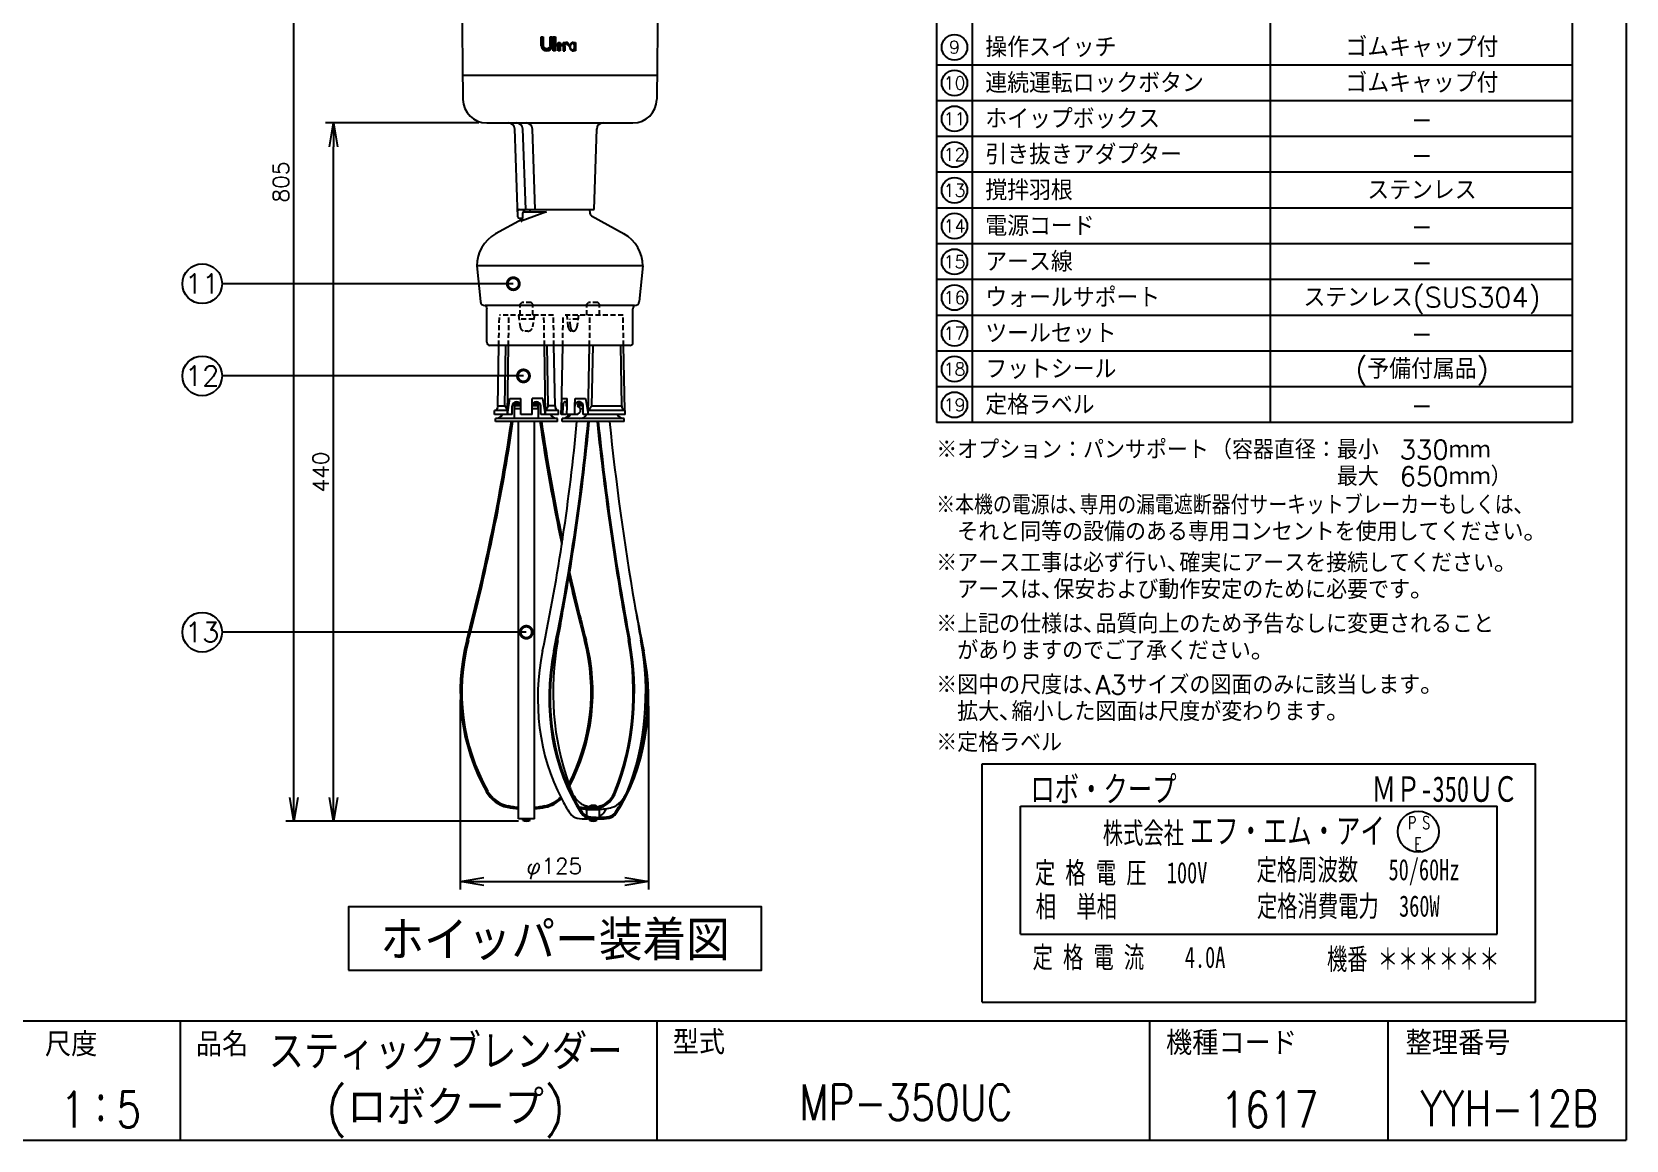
# Model space of a CAD drawing. Extents: x 115 to 2025, y 0 to 1377.
# Drawn here: x 1022 to 2025, y 0 to 697 of the extents above; entities that cross this region are included whole.
import ezdxf
from ezdxf.enums import TextEntityAlignment as Align

# ---------------------------------------------------------------- set-up
doc = ezdxf.new("R2010")
doc.units = 0
doc.header["$LTSCALE"] = 0.5
doc.header["$PDMODE"] = 3
doc.linetypes.add('HIDDEN', pattern=[9.525, 6.35, -3.175])
doc.layers.get('0').update_dxf_attribs({"linetype": 'CONTINUOUS'})
doc.layers.get('DEFPOINTS').update_dxf_attribs({"linetype": 'CONTINUOUS'})
for name, color, linetype in [('DANMEN', 7, 'CONTINUOUS'), ('SIYOU', 7, 'CONTINUOUS'), ('SUNPOU', 7, 'CONTINUOUS'), ('WAKU', 7, 'CONTINUOUS')]:
    doc.layers.add(name, color=color, linetype=linetype)
doc.styles.add('MtXpl__', font='')
doc.styles.get("Standard").update_dxf_attribs({"font": 'ROMANS', "bigfont": 'EXTFONT.shx'})
doc.styles.get('MtXpl__').set_extended_font_data('MS Gothic')
doc.dimstyles.get("Standard").update_dxf_attribs({"dimscale": 5, "dimtxt": 2, "dimasz": 3, "dimexe": 1, "dimexo": 1, "dimgap": 0.6, "dimtad": 3, "dimdec": 0, "dimzin": 0, "dimdsep": 46, "dimtxsty": 'STANDARD', "dimblk1": 'OPEN', "dimblk2": 'OPEN', "dimsah": 1, "dimcen": 1.5, "dimadec": 0, "dimazin": 0, "dimtfac": 1, "dimtdec": 0, "dimtmove": 0, "dimatfit": 0, "dimldrblk": 'DOTSMALL', "dimfxl": 1, "dimtvp": 1, "dimtolj": 1, "dimtzin": 0, "dimarcsym": 0})

# ---------------------------------------------------------------- blocks, each defined once
blk = doc.blocks.new('_DotSmall')
at = {"color": 0, "linetype": 'ByBlock', "const_width": 0.5}
blk.add_lwpolyline([(-0.0625, 0, 1), (0.0625, 0, 1)], format="xyb", close=True, dxfattribs=at)
blk = doc.blocks.new('_OPEN')
at = {"color": 0, "linetype": 'ByBlock'}
for p, q in [((-1, 0.167), (0, 0)), ((0, 0), (-1, -0.167)), ((0, 0), (-1, 0))]:
    blk.add_line(p, q, dxfattribs=at)
blk = doc.blocks.new('*D5')
at = {"layer": 'DEFPOINTS', "color": 0}
for p in [(1291.1, 282.1), (1409.7, 278.1), (1409.7, 162.8)]:
    blk.add_point(p, dxfattribs=at)
at = {"layer": 'SUNPOU', "color": 0, "lineweight": -2}
for p, q in [((1291.1, 277.1), (1291.1, 157.8)), ((1409.7, 273.1), (1409.7, 157.8)), ((1306.1, 162.8), (1394.7, 162.8))]:
    blk.add_line(p, q, dxfattribs=at)
at = {"layer": 'SUNPOU', "color": 0, "lineweight": -2, "xscale": 15, "yscale": 15, "zscale": 15, "rotation": 180}
blk.add_blockref('_OPEN', (1291.1, 162.8), dxfattribs=at)
at = {"layer": 'SUNPOU', "color": 0, "lineweight": -2, "xscale": 15, "yscale": 15, "zscale": 15}
blk.add_blockref('_OPEN', (1409.7, 162.8), dxfattribs=at)
at = {"layer": 'SUNPOU', "color": 0, "insert": (1350.4, 170.8), "char_height": 10, "attachment_point": 5}
blk.add_mtext('\\A1;φ125', dxfattribs=at)
blk = doc.blocks.new('*D6')
at = {"layer": 'DEFPOINTS', "color": 0}
for p in [(1211.4, 640.1), (1307.9, 640.1), (1332.9, 200.6)]:
    blk.add_point(p, dxfattribs=at)
at = {"layer": 'SUNPOU', "color": 0, "lineweight": -2}
for p, q in [((1302.9, 640.1), (1206.4, 640.1)), ((1211.4, 215.6), (1211.4, 625.1)), ((1327.9, 200.6), (1206.4, 200.6))]:
    blk.add_line(p, q, dxfattribs=at)
at = {"layer": 'SUNPOU', "color": 0, "lineweight": -2, "xscale": 15, "yscale": 15, "zscale": 15}
for p, rotation in [((1211.4, 640.1), 90), ((1211.4, 200.6), 270)]:
    blk.add_blockref('_OPEN', p, dxfattribs=dict(at, rotation=rotation))
at = {"layer": 'SUNPOU', "color": 0, "insert": (1203.4, 420.4), "char_height": 10, "attachment_point": 5, "rotation": 90}
blk.add_mtext('\\A1;440', dxfattribs=at)
blk = doc.blocks.new('*D7')
at = {"layer": 'DEFPOINTS', "color": 0}
for p in [(1186.4, 1005.1), (1344.4, 1005.1), (1332.9, 200.6)]:
    blk.add_point(p, dxfattribs=at)
at = {"layer": 'SUNPOU', "color": 0, "lineweight": -2}
for p, q in [((1339.4, 1005.1), (1181.4, 1005.1)), ((1186.4, 215.6), (1186.4, 990.1)), ((1327.9, 200.6), (1181.4, 200.6))]:
    blk.add_line(p, q, dxfattribs=at)
at = {"layer": 'SUNPOU', "color": 0, "lineweight": -2, "xscale": 15, "yscale": 15, "zscale": 15}
for p, rotation in [((1186.4, 1005.1), 90), ((1186.4, 200.6), 270)]:
    blk.add_blockref('_OPEN', p, dxfattribs=dict(at, rotation=rotation))
at = {"layer": 'SUNPOU', "color": 0, "insert": (1178.4, 602.9), "char_height": 10, "attachment_point": 5, "rotation": 90}
blk.add_mtext('\\A1;805', dxfattribs=at)

msp = doc.modelspace()

# ---------------------------------------------------------------- linework, layer by layer
at = {"color": 2}
for p, q in [((1291.4, 785.1), (1292.9, 655)), ((1416.4, 785.1), (1414.9, 655)), ((1342.2, 694.2), (1343.5, 694.2)), ((1343.5, 693.3), (1342.2, 693.3)), ((1347.9, 694.2), (1349.2, 694.2)), ((1349.2, 693.3), (1347.9, 693.3)), ((1349.6, 685.4), (1349.6, 694.2)), ((1351.1, 693.3), (1349.6, 693.3)), ((1349.7, 694.2), (1351.1, 694.2)), ((1351.1, 694.2), (1351.1, 685.4)), ((1343.5, 692.3), (1342.2, 692.3)), ((1343.5, 691.3), (1342.2, 691.3)), ((1343.5, 690.3), (1342.2, 690.3)), ((1343.5, 689.3), (1342.2, 689.3)), ((1343.5, 688.3), (1342.2, 688.3)), ((1344.4, 687.3), (1342.6, 687.3)), ((1348, 686.3), (1343.4, 686.3)), ((1348.8, 687.3), (1347, 687.3)), ((1349.2, 688.3), (1347.8, 688.3)), ((1349.2, 692.3), (1347.9, 692.3)), ((1349.2, 691.3), (1347.9, 691.3)), ((1349.2, 690.3), (1347.9, 690.3)), ((1349.2, 689.3), (1347.9, 689.3)), ((1351.1, 692.3), (1349.6, 692.3)), ((1351.1, 691.3), (1349.6, 691.3)), ((1351.1, 690.3), (1349.6, 690.3)), ((1351.1, 689.3), (1349.6, 689.3)), ((1351.1, 688.3), (1349.6, 688.3)), ((1351.1, 687.3), (1349.6, 687.3)), ((1351.1, 686.3), (1349.6, 686.3)), ((1351.1, 685.4), (1349.6, 685.4)), ((1351.6, 688.7), (1351.6, 689.7)), ((1351.6, 689.7), (1352.9, 689.7)), ((1355.4, 689.3), (1351.6, 689.3)), ((1352.8, 688.7), (1351.6, 688.7)), ((1352.9, 689.7), (1352.9, 690.8)), ((1352.9, 690.8), (1354.1, 690.8)), ((1352.9, 690.3), (1354.1, 690.3)), ((1352.9, 685.4), (1352.9, 688.7)), ((1354.1, 688.3), (1352.9, 688.3)), ((1354.1, 687.3), (1352.9, 687.3)), ((1354.1, 686.3), (1352.9, 686.3)), ((1354.1, 685.4), (1352.9, 685.4)), ((1354.1, 690.8), (1354.1, 689.7)), ((1354.1, 689.7), (1355.4, 689.7)), ((1355.4, 688.7), (1354.1, 688.7)), ((1354.1, 688.7), (1354.1, 685.4)), ((1355.4, 689.7), (1355.4, 688.7)), ((1356, 690.8), (1357.1, 690.8)), ((1356, 690.8), (1356, 685.4)), ((1359.1, 690.3), (1356, 690.3)), ((1357.3, 689.3), (1356, 689.3)), ((1357.1, 688.3), (1356, 688.3)), ((1357.1, 687.3), (1356, 687.3)), ((1357.1, 686.3), (1356, 686.3)), ((1356, 685.4), (1357.1, 685.4)), ((1357.1, 690.8), (1357.1, 690.2)), ((1357.1, 688.7), (1357.1, 685.4)), ((1359.7, 689.3), (1359, 689.3)), ((1359.2, 688.8), (1359.8, 688.8)), ((1360.6, 688.3), (1360.1, 688.3)), ((1360.7, 687.3), (1360.2, 687.3)), ((1360.8, 689.3), (1360.3, 689.3)), ((1361.2, 686.3), (1360.6, 686.3)), ((1361.5, 690.3), (1361, 690.3)), ((1363.7, 690.3), (1362.1, 690.3)), ((1363.7, 686.3), (1362.5, 686.3)), ((1363.7, 689.3), (1362.8, 689.3)), ((1363.7, 687.3), (1362.9, 687.3)), ((1363.7, 688.3), (1363, 688.3)), ((1363, 685.4), (1363, 685.6)), ((1363.7, 685.4), (1363, 685.4)), ((1363.1, 690.6), (1363.1, 690.8)), ((1363.1, 690.8), (1363.7, 690.8)), ((1363.7, 690.8), (1363.7, 685.4)), ((1292.7, 670.1), (1415, 670.1)), ((1307.9, 640.1), (1321.6, 640.1)), ((1321.6, 640.1), (1381.1, 640.1)), ((1327.5, 581.1), (1325.6, 636.3)), ((1332.4, 585.6), (1330.6, 636.3)), ((1338.4, 585.6), (1336.6, 636.3)), ((1375.4, 585.6), (1377.1, 636.3)), ((1381.1, 640.1), (1399.9, 640.1)), ((1328.4, 585.6), (1372.6, 585.6)), ((1345.4, 584.1), (1329.5, 578.2)), ((1330.4, 583.1), (1330.4, 580.6)), ((1331.4, 584.1), (1345.4, 584.1)), ((1335.1, 585.6), (1335, 584.1)), ((1372.6, 585.6), (1372.8, 583.2)), ((1372.6, 585.6), (1375.4, 585.6)), ((1330.3, 579.6), (1313.4, 570.2)), ((1328.5, 580.1), (1329.5, 580.1)), ((1330.4, 580.6), (1330.4, 580.1)), ((1373.8, 581.6), (1394.3, 570.2)), ((1406.1, 550.1), (1301.6, 550.1)), ((1301.6, 550.1), (1303.9, 527.8)), ((1406.1, 550.1), (1403.8, 527.8)), ((1400.9, 525.1), (1306.9, 525.1)), ((1307.9, 502.1), (1307.9, 523.1)), ((1399.9, 502.1), (1399.9, 523.1)), ((1315.5, 500.1), (1309.9, 500.1)), ((1314.9, 462.1), (1315.5, 500.1)), ((1394, 500.1), (1315.5, 500.1)), ((1319.2, 462.1), (1319.8, 500.1)), ((1320.9, 456.6), (1321.6, 500.1)), ((1344.9, 456.6), (1344.2, 500.1)), ((1346.6, 462.1), (1345.9, 500.1)), ((1350.9, 462.1), (1350.2, 500.1)), ((1355, 459.1), (1355.7, 500.1)), ((1371.8, 456.6), (1372.6, 500.1)), ((1374.1, 462.1), (1374.8, 500.1)), ((1392.9, 462.1), (1392.2, 500.1)), ((1397.9, 500.1), (1394, 500.1)), ((1394.7, 459.2), (1394, 500.1)), ((1314.9, 462.1), (1319.2, 462.1)), ((1319.2, 462.1), (1320.9, 459.1)), ((1320.9, 456.6), (1322.5, 466.6)), ((1322.5, 466.6), (1329.4, 466.6)), ((1323.9, 456.6), (1323.9, 461.9)), ((1325.4, 454.1), (1325.4, 464.3)), ((1328.2, 464.1), (1325.4, 464.1)), ((1325.6, 463.1), (1325.4, 464.1)), ((1325.4, 460.1), (1325.6, 462.1)), ((1329.1, 463.1), (1325.6, 463.1)), ((1325.6, 462.1), (1325.6, 463.1)), ((1329.3, 462.1), (1325.6, 462.1)), ((1329.4, 461.9), (1329.4, 466.6)), ((1329.4, 456.6), (1329.4, 461.9)), ((1343.2, 466.6), (1336.4, 466.6)), ((1336.4, 461.9), (1336.4, 466.6)), ((1340.1, 462.1), (1336.4, 462.1)), ((1336.4, 456.6), (1336.4, 461.9)), ((1340.1, 463.1), (1336.7, 463.1)), ((1340.4, 464.1), (1337.5, 464.1)), ((1340.1, 463.1), (1340.4, 464.1)), ((1340.1, 462.1), (1340.1, 463.1)), ((1340.4, 460.1), (1340.1, 462.1)), ((1340.4, 454.1), (1340.4, 464.3)), ((1341.9, 456.6), (1341.9, 461.9)), ((1344.9, 456.6), (1343.2, 466.6)), ((1346.6, 462.1), (1344.8, 459.1)), ((1350.9, 462.1), (1346.6, 462.1)), ((1355.1, 466.6), (1358.5, 466.6)), ((1355.8, 456.6), (1355.9, 461.9)), ((1358.5, 461.5), (1357.8, 462.1)), ((1358.4, 456.6), (1358.5, 461.7)), ((1358.5, 461.7), (1358.5, 466.6)), ((1363.3, 456.6), (1363.4, 461.9)), ((1363.4, 461.9), (1363.5, 466.6)), ((1363.5, 466.6), (1370, 466.6)), ((1368.6, 462.1), (1365.1, 462.1)), ((1366.6, 460.6), (1365.1, 462.1)), ((1368.3, 463.1), (1365.4, 463.1)), ((1367.5, 464.1), (1366.2, 464.1)), ((1368.5, 456.6), (1368.6, 461.8)), ((1370, 466.6), (1371.8, 456.6)), ((1374.1, 462.1), (1371.9, 459.1)), ((1374.1, 462.1), (1392.9, 462.1)), ((1320.9, 459.1), (1312.7, 459.1)), ((1312.7, 456.6), (1312.7, 459.1)), ((1317.7, 456.6), (1312.7, 456.6)), ((1352.4, 454.1), (1313.4, 454.1)), ((1313.4, 452.1), (1313.4, 454.1)), ((1323.4, 452.1), (1313.4, 452.1)), ((1323.9, 456.6), (1317.7, 456.6)), ((1352.4, 452.1), (1323.4, 452.1)), ((1329.4, 460.1), (1325.4, 460.1)), ((1327.9, 208.3), (1327.9, 452.1)), ((1336.4, 456.6), (1329.4, 456.6)), ((1340.4, 460.1), (1336.4, 460.1)), ((1337.9, 208.3), (1337.9, 452.1)), ((1353, 456.6), (1341.9, 456.6)), ((1353, 459.1), (1344.8, 459.1)), ((1352.4, 452.1), (1352.4, 454.1)), ((1353, 456.6), (1353, 459.1)), ((1354.7, 459.1), (1355, 459.1)), ((1354.7, 456.6), (1354.7, 459.1)), ((1357.8, 456.6), (1354.7, 456.6)), ((1354.9, 456.6), (1355, 459.1)), ((1394.4, 454.1), (1355.4, 454.1)), ((1355.4, 452.1), (1355.4, 454.1)), ((1385.1, 452.1), (1355.4, 452.1)), ((1358.4, 457.2), (1357.8, 456.6)), ((1365.1, 456.6), (1358.4, 456.6)), ((1365.1, 456.6), (1366.6, 458.1)), ((1366.6, 460.6), (1366.6, 458.1)), ((1368.6, 460.1), (1366.6, 460.1)), ((1390, 456.6), (1368.5, 456.6)), ((1395, 459.1), (1371.9, 459.1)), ((1394.4, 452.1), (1385.1, 452.1)), ((1395, 456.6), (1390, 456.6)), ((1394.4, 452.1), (1394.4, 454.1)), ((1395, 456.6), (1395, 459.1)), ((1327.9, 202.1), (1327.9, 208.3)), ((1330.6, 202.1), (1327.9, 202.1)), ((1330.6, 201.4), (1330.6, 202.1)), ((1335.1, 202.1), (1330.6, 202.1)), ((1335.1, 201.4), (1330.6, 201.4)), ((1337.9, 202.1), (1335.1, 202.1)), ((1335.1, 201.4), (1335.1, 202.1)), ((1337.9, 202.1), (1337.9, 208.3)), ((1370.9, 203.9), (1370.9, 208.1)), ((1371.3, 208.1), (1378.4, 208.1)), ((1372.6, 202.1), (1371.3, 202.1)), ((1377.1, 209.9), (1372.6, 209.9)), ((1372.6, 209.9), (1372.6, 209.2)), ((1372.6, 201.4), (1372.6, 202.1)), ((1377.1, 202.1), (1372.6, 202.1)), ((1377.1, 201.4), (1372.6, 201.4)), ((1377.1, 209.9), (1377.1, 209.7)), ((1378.4, 202.1), (1377.1, 202.1)), ((1377.1, 201.4), (1377.1, 202.1)), ((1378.9, 203.1), (1378.9, 208.1))]:
    msp.add_line(p, q, dxfattribs=at)
for centre, radius, start, end in [((1307.9, 655.1), 15, 180.6611, 270), ((1399.9, 655.1), 15, 270, 359.3389), ((1321.6, 636.1), 4, 1.9847, 90), ((1326.6, 636.1), 4, 1.9847, 90), ((1332.6, 636.1), 4, 1.9847, 90), ((1381.1, 636.1), 4, 90, 178.0153), ((1328.4, 584.6), 1, 90, 181.9847), ((1331.4, 583.1), 1, 90, 180), ((1333.5, 582.6), 3, 90, 154.3143), ((1374.8, 583.4), 2, 184.6534, 240.9566), ((1328.5, 581.1), 1, 181.9847, 270), ((1329.5, 581.1), 1, 270, 327.6355), ((1324.6, 550.1), 23, 119.0434, 180), ((1383.1, 550.1), 23, 0, 60.9566), ((1306.9, 528.1), 3, 185.7997, 270), ((1400.9, 528.1), 3, 270, 354.2003), ((1309.9, 502.1), 2, 180, 270), ((1397.9, 502.1), 2, 270, 0), ((1326.6, 461.9), 2.75, 0, 180), ((1339.1, 461.9), 2.75, 0, 180), ((46.3, 641.2), 1291, 345.3458, 351.5774), ((46.3, 641.2), 1292, 345.3458, 351.584), ((1313.4, 459.1), 5, 270, 330), ((2619.4, 641.2), 1292, 188.416, 191.8888), ((2619.4, 641.2), 1291, 188.4226, 191.7699), ((1352.4, 459.1), 5, 210, 270), ((1355.4, 459.1), 5, 270, 330), ((1356.2, 459.1), 5, 270, 330), ((1366.4, 459.1), 5, 270, 330), ((1394.4, 459.1), 5, 210, 270), ((2619.4, 641.2), 1292, 192.8202, 194.6542), ((2619.4, 641.2), 1291, 192.7121, 194.6542), ((1419.6, 282.1), 128.4, 165.3458, 209.357), ((1419.6, 282.1), 127.4, 165.3458, 209.357), ((1246.2, 282.1), 127.4, 332.2826, 14.6542), ((1246.2, 282.1), 128.4, 331.9322, 14.6542), ((1325, 229), 20, 209.357, 257.8348), ((1325, 229), 19, 209.357, 257.8348), ((1340.7, 229), 19, 282.1652, 316.276), ((1340.7, 229), 20, 282.1652, 315.3099), ((1332.9, 265.3), 57.1, 257.8348, 264.9786), ((1332.9, 265.3), 56.1, 257.8348, 264.8889), ((1332.9, 204.4), 3.75, 233.1301, 306.8699), ((1332.9, 265.3), 56.1, 275.1111, 282.1652), ((1332.9, 265.3), 57.1, 275.0214, 282.1652), ((1374.9, 206.9), 3.75, 53.1301, 126.8699), ((1374.9, 204.4), 3.75, 233.1301, 306.8699)]:
    msp.add_arc(centre, radius, start, end, dxfattribs=at)
for centre, major_axis, ratio, start_param, end_param in [((1358.2, 688.1), (0, -2.69), 0.621478, 1.840728, 3.821932), ((1358.2, 687.9), (0, 2.08), 0.549052, 5.163424, 7.454248), ((1362.2, 688.1), (0, -2.7), 0.786839, 2.734181, 6.655857), ((1329.4, 580.1), (0, 2), 0.5, 3.141593, 4.450518), ((1329.4, 580.1), (0, 2), 0.5, 4.450518, 4.712389), ((1400.9, 523.1), (0, -2), 0.5, 3.141593, 4.712389), ((1353, 462.1), (0, -3), 0.708333, 4.712389, 6.283185), ((1357.2, 461.9), (0, 2.72), 0.47867, 4.639119, 7.853982), ((1359.1, 461.9), (0, 2.72), 0.47867, 7.110121, 7.773259), ((1366, 461.9), (0, 2.72), 0.951298, 4.675509, 7.853982), ((1367.7, 461.9), (0, 2.72), 0.951298, 6.617535, 7.773261), ((1395, 462.1), (0, -3), 0.708333, 4.712389, 6.160538), ((694.7, 576.9), (0, -955.3), 0.707345, 1.285351, 1.439842), ((701.7, 576.9), (0, -955.3), 0.707345, 1.285351, 1.439842), ((701.7, 576.9), (0, -956.3), 0.707345, 1.285351, 1.43998), ((2280.4, 641.2), (0, -1292), 0.706587, -1.423909, -1.315032), ((2280.4, 641.2), (0, -1291), 0.706587, -1.423794, -1.315032), ((2287.5, 641.2), (0, -1291), 0.706587, -1.423794, -1.33341), ((1395, 462.1), (0, -3), 0.708333, 6.160538, 6.283185), ((469.3, 641.2), (0, -1292), 0.706587, 1.315032, 1.334863), ((2055.1, 576.9), (0, -955.3), 0.707345, -1.317669, -1.285351), ((2287.5, 641.2), (0, -1291), 0.706587, -1.33341, -1.315032), ((1439.7, 282.1), (0, -127.4), 0.706587, 4.456625, 5.186457), ((1310.1, 282.1), (0, -127.4), 0.706587, 1.058419, 1.82656), ((1310.1, 282.1), (0, -128.4), 0.706587, 1.058419, 1.82656), ((1317.2, 282.1), (0, -128.4), 0.706587, 1.058419, 1.82656), ((1414.7, 278.1), (0, -105.6), 0.707345, 4.426944, 5.354196), ((1421.8, 278.1), (0, -105.6), 0.707345, 4.426944, 5.467587), ((1421.8, 278.1), (0, -104.6), 0.707345, 4.426944, 5.467587), ((1335, 278.1), (0, -105.6), 0.707345, 0.815598, 1.856241), ((1335, 278.1), (0, -104.6), 0.707345, 0.991469, 1.838572), ((1439.7, 282.1), (0, -127.4), 0.706587, 5.197708, 5.224766), ((1414.7, 278.1), (0, -105.6), 0.707345, 5.354196, 5.467587), ((1372.9, 229), (0, -19), 0.706587, -1.058419, -0.212322), ((1376.9, 229), (0, -19), 0.706587, 0.212322, 1.058419), ((1376.9, 229), (0, -20), 0.706587, 0.212322, 1.058419), ((1383.9, 229), (0, -20), 0.706587, 0.212322, 1.058419), ((1335, 278.1), (0, -104.6), 0.707345, 0.815598, 0.919182), ((1365.5, 212.6), (0, -10), 0.707345, -0.815598, -0.110263), ((1371.3, 287.1), (0, -85), 0.707345, -0.110263, 0), ((1371.3, 265.3), (0, -56.1), 0.706587, -0.1389, 0.212322), ((1371.3, 265.3), (0, -57.1), 0.706587, -0.118801, 0.212322), ((1372.6, 212.6), (0, -10), 0.707345, -0.815598, -0.110263), ((1372.6, 212.6), (0, -9), 0.707345, -0.815598, -0.110263), ((1378.4, 265.3), (0, -56.1), 0.706587, -0.212322, -0.146965), ((1378.4, 287.1), (0, -85), 0.707345, -0.110263, 0), ((1378.4, 287.1), (0, -84), 0.707345, -0.110263, 0.110263), ((1378.4, 265.3), (0, -57.1), 0.706587, 0, 0.212322), ((1378.4, 287.1), (0, -85), 0.707345, 0, 0.110263), ((1377.2, 212.6), (0, -9), 0.707345, 0.268253, 0.815598), ((1327.9, 278.1), (0, -104.6), 0.707345, 0.815598, 0.84297), ((1384.2, 212.6), (0, -9), 0.707345, 0.110263, 0.815598), ((1384.2, 212.6), (0, -10), 0.707345, 0.110263, 0.815598)]:
    msp.add_ellipse(centre, major_axis=major_axis, ratio=ratio, start_param=start_param, end_param=end_param, dxfattribs=at)
msp.add_ellipse((1361.8, 688.1), major_axis=(0, -2.21), ratio=0.540397, dxfattribs=at)
at = {"color": 2, "extrusion": (0, 0, -1)}
for centre, major_axis, ratio, start_param, end_param in [((1306.9, 523.1), (0, -2), 0.5, 3.141593, 4.712389), ((1312.7, 462.1), (0, -3), 0.708333, 4.712389, 6.283185)]:
    msp.add_ellipse(centre, major_axis=major_axis, ratio=ratio, start_param=start_param, end_param=end_param, dxfattribs=at)
at = {"layer": 'DANMEN', "color": 2, "linetype": 'HIDDEN'}
for p, q in [((1328.9, 526.1), (1329.9, 527.1)), ((1328.9, 519.1), (1328.9, 526.1)), ((1335.9, 527.1), (1329.9, 527.1)), ((1336.9, 526.1), (1335.9, 527.1)), ((1336.9, 519.1), (1336.9, 526.1)), ((1370.9, 526.1), (1371.9, 527.1)), ((1370.9, 519.1), (1370.9, 526.1)), ((1377.9, 527.1), (1371.9, 527.1)), ((1378.9, 526.1), (1377.9, 527.1)), ((1378.9, 519.1), (1378.9, 526.1)), ((1315.5, 500.1), (1315.9, 519.1)), ((1349.9, 519.1), (1315.9, 519.1)), ((1321.6, 500.1), (1321.9, 519.1)), ((1327.9, 519.1), (1329, 511.7)), ((1337.5, 516.6), (1328.2, 516.6)), ((1337.9, 519.1), (1336.7, 511.7)), ((1344.2, 500.1), (1343.9, 519.1)), ((1350.2, 500.1), (1349.9, 519.1)), ((1355.7, 500.1), (1356, 519.1)), ((1393.7, 519.1), (1356, 519.1)), ((1359.1, 511.7), (1358.5, 519.1)), ((1360.6, 511.7), (1360.2, 516.6)), ((1365.2, 516.6), (1360.2, 516.6)), ((1365.6, 519.1), (1364.6, 511.5)), ((1372.6, 500.1), (1372.9, 519.1)), ((1394, 500.1), (1393.7, 519.1)), ((1333.8, 509.1), (1331.9, 509.1)), ((1362.5, 509.1), (1361.2, 509.1))]:
    msp.add_line(p, q, dxfattribs=at)
for centre, start, end in [((1331.9, 512.1), 188.5308, 270), ((1333.8, 512.1), 270, 351.4692)]:
    msp.add_arc(centre, 3, start, end, dxfattribs=at)
for centre, major_axis, ratio, start_param, end_param in [((1361.2, 512.1), (0.24, -3), 0.69769, 4.793657, 6.169658), ((1362.6, 512.1), (0.24, -3), 0.69769, 4.793657, 6.169658), ((1362.6, 512.1), (-0.39, -3), 0.694098, 0.180921, 1.440848)]:
    msp.add_ellipse(centre, major_axis=major_axis, ratio=ratio, start_param=start_param, end_param=end_param, dxfattribs=at)
at = {"layer": 'SIYOU', "color": 6}
for p, q in [((1591, 901.5), (1591, 451.5)), ((1991, 901.5), (1991, 451.5)), ((1991, 451.5), (1591, 451.5))]:
    msp.add_line(p, q, dxfattribs=at)
at = {"layer": 'SIYOU', "color": 7}
for p, q in [((1613.5, 901.5), (1613.5, 451.5)), ((1801, 901.5), (1801, 451.5)), ((1991, 676.5), (1591, 676.5)), ((1991, 654), (1591, 654)), ((1991, 631.5), (1591, 631.5)), ((1991, 609), (1591, 609)), ((1991, 586.5), (1591, 586.5)), ((1991, 564), (1591, 564)), ((1991, 541.5), (1591, 541.5)), ((1991, 519), (1591, 519)), ((1991, 496.5), (1591, 496.5)), ((1991, 474), (1591, 474))]:
    msp.add_line(p, q, dxfattribs=at)
at = {"layer": 'SIYOU', "color": 1}
for p, q in [((1619.7, 86.8), (1619.7, 236.8)), ((1619.7, 236.8), (1968, 236.8)), ((1968, 86.8), (1968, 236.8)), ((1643.9, 210.1), (1943.9, 210.1)), ((1643.9, 129.7), (1643.9, 210.1)), ((1943.9, 129.7), (1943.9, 210.1)), ((1643.9, 129.7), (1943.9, 129.7)), ((1619.7, 86.8), (1968, 86.8))]:
    msp.add_line(p, q, dxfattribs=at)
msp.add_lwpolyline([(1220.9, 106.9), (1480.9, 106.9), (1480.9, 146.9), (1220.9, 146.9)], close=True, dxfattribs=at)
at = {"layer": 'SIYOU'}
for centre in [(1602.3, 687.7), (1602.3, 665.2), (1602.3, 642.7), (1602.3, 620.2), (1602.3, 597.7), (1602.3, 575.2), (1602.3, 552.7), (1602.3, 530.2), (1602.3, 507.7), (1602.3, 485.2), (1602.3, 462.7)]:
    msp.add_circle(centre, 8.04, dxfattribs=at)
at = {"layer": 'SIYOU', "color": 1}
msp.add_circle((1894.2, 194.1), 12.9, dxfattribs=at)
at = {"layer": 'SUNPOU', "color": 2}
for p, q in [((1342.2, 688.5), (1342.2, 694.2)), ((1343.5, 694.2), (1343.5, 688.5)), ((1347.9, 688.5), (1347.9, 694.2)), ((1349.2, 688.5), (1349.2, 694.2))]:
    msp.add_line(p, q, dxfattribs=at)
at = {"layer": 'SUNPOU'}
for centre in [(1128.8, 538.9), (1128.8, 480.9), (1128.8, 319.6)]:
    msp.add_circle(centre, 12.5, dxfattribs=at)
at = {"layer": 'SUNPOU', "color": 2}
for centre, radius, start, end in [((1345.7, 688.9), 3.53, 186.5556, 352.8727), ((1345.7, 689.2), 2.34, 198.0938, 341.432)]:
    msp.add_arc(centre, radius, start, end, dxfattribs=at)
at = {"layer": 'WAKU', "color": 6}
for p, q in [((2025, 1376.8), (2025, 0)), ((115, 75), (2025, 75)), ((115, 0), (2025, 0))]:
    msp.add_line(p, q, dxfattribs=at)
at = {"layer": 'WAKU', "color": 7}
for p, q in [((1115, 75), (1115, 0)), ((1415, 75), (1415, 0)), ((1725, 75), (1725, 0)), ((1875, 75), (1875, 0))]:
    msp.add_line(p, q, dxfattribs=at)

# ---------------------------------------------------------------- texts
at = {"layer": 'SIYOU', "color": 1}
for s, p in [('操作スイッチ', (1621.7, 687.7)), ('連続運転ロックボタン', (1621.7, 665.2)), ('ホイップボックス', (1621.7, 642.7)), ('引き抜きアダプター', (1621.7, 620.2)), ('撹拌羽根', (1621.7, 597.7)), ('電源コード', (1621.7, 575.2)), ('アース線', (1621.7, 552.7)), ('ウォールサポート', (1621.7, 530.2)), ('ツールセット', (1621.7, 507.7)), ('フットシール', (1621.7, 485.2)), ('定格ラベル', (1621.7, 462.7))]:
    msp.add_text(s, height=12.5, dxfattribs=at).set_placement(p, align=Align.MIDDLE_LEFT)
for s, p in [('ゴムキャップ付', (1896.5, 687.8)), ('ゴムキャップ付', (1896.5, 665.3)), ('-', (1896.5, 642.8)), ('-', (1896.5, 620.3)), ('ステンレス', (1896.5, 597.8)), ('-', (1896.5, 575.3)), ('-', (1896.5, 552.8)), ('ステンレス(SUS304)', (1896.5, 530.3)), ('-', (1896.5, 507.8)), ('(予備付属品)', (1896.5, 485.3)), ('-', (1896.5, 462.8))]:
    msp.add_text(s, height=12.5, dxfattribs=at).set_placement(p, align=Align.MIDDLE_CENTER)
at = {"layer": 'SIYOU'}
for s, p in [('9', (1602.3, 687.7)), ('10', (1602.3, 665.2)), ('11', (1602.3, 642.7)), ('12', (1602.3, 620.2)), ('13', (1602.3, 597.7)), ('14', (1602.3, 575.2)), ('15', (1602.3, 552.7)), ('16', (1602.3, 530.2)), ('17', (1602.3, 507.7)), ('18', (1602.3, 485.2)), ('19', (1602.3, 462.7))]:
    msp.add_text(s, height=8.04, dxfattribs=at).set_placement(p, align=Align.MIDDLE)
at = {"layer": 'SIYOU', "color": 1}
for s, p in [('※オプション：パンサポート', (1590.8, 428.5)), ('\u3000\u3000\u3000\u3000\u3000\u3000（容器直径：最小\u3000330ｍｍ', (1684.5, 428.5)), ('\u3000\u3000\u3000\u3000\u3000\u3000\u3000\u3000\u3000\u3000\u3000\u3000最大\u3000650ｍｍ）', (1684.5, 411.7)), ('\u3000それと同等の設備のある専用コンセントを使用してください｡', (1590.8, 376.9)), ('※アース工事は必ず行い､確実にアースを接続してください｡', (1590.8, 357.3)), ('\u3000アースは､保安および動作安定のために必要です｡', (1590.8, 340.5)), ('※上記の仕様は､品質向上のため予告なしに変更されること', (1590.8, 318.9)), ('\u3000がありますのでご了承ください｡', (1590.8, 302.1)), ('※図中の尺度は､A3サイズの図面のみに該当します｡', (1590.8, 280.5)), ('\u3000拡大､縮小した図面は尺度が変わります｡', (1590.8, 263.7)), ('※定格ラベル', (1590.8, 244.3))]:
    msp.add_text(s, height=12, dxfattribs=at).set_placement(p)
for s, height, width, p in [('※本機の電源は､専用の漏電遮断器付サーキットブレーカーもしくは､ ', 12, 0.9, (1590.8, 393.7)), ('P S', 8.04, 0.7, (1887.8, 195.7)), (' E', 8.04, 0.7, (1887.8, 182.3))]:
    msp.add_text(s, height=height, dxfattribs=dict(at, width=width)).set_placement(p)
at = {"layer": 'SIYOU', "color": 1, "style": 'MtXpl__', "width": 0.7}
for s, height, p in [('ロボ・クープ\u3000\u3000\u3000\u3000\u3000\u3000\u3000\u3000ＭＰ-350ＵＣ', 16.071, (1650, 212.9)), ('株式会社 ', 13.39, (1695.6, 186.6)), ('エフ・エム・アイ', 16.07, (1750.4, 186.6)), ('定 格 電 圧  100V', 13.393, (1652.9, 161.6)), ('定格周波数   50/60Hz', 13.393, (1792.4, 163.5)), ('相\u3000単相', 13.39, (1653.4, 140.3)), ('定格消費電力\u3000360W', 13.393, (1792.6, 140.6)), ('定 格 電 流\u3000\u30004.0A', 13.393, (1651.4, 108.4)), ('機番 ＊＊＊＊＊＊', 13.39, (1836.7, 107.3))]:
    msp.add_text(s, height=height, dxfattribs=at).set_placement(p)
at = {"layer": 'SIYOU', "color": 1}
msp.add_text('ホイッパー装着図', height=25, dxfattribs=at).set_placement((1350.9, 126.9), align=Align.MIDDLE)
at = {"layer": 'SUNPOU'}
for s, p in [('11', (1128.8, 538.9)), ('12', (1128.8, 480.9)), ('13', (1128.8, 319.6))]:
    msp.add_text(s, height=12.5, dxfattribs=at).set_placement(p, align=Align.MIDDLE)
at = {"layer": 'WAKU'}
for s, p in [('型式', (1424.9, 54)), ('尺度', (1029.8, 52.7)), ('品名', (1124.8, 52.7)), ('機種コード', (1735.4, 53.6)), ('整理番号', (1886.2, 53.6))]:
    msp.add_text(s, height=15, dxfattribs=at).set_placement(p)
at = {"layer": 'WAKU', "color": 1}
for s, width, p in [('スティックブレンダー', 0.9, (1282, 56.9)), ('MP-350UC', 0.8, (1571.7, 23.8))]:
    msp.add_text(s, height=22.5, dxfattribs=dict(at, width=width)).set_placement(p, align=Align.MIDDLE)
at = {"layer": 'WAKU', "color": 1, "width": 0.8}
for s, p in [('1：5', (1065, 8)), ('1617', (1800.6, 8)), ('YYH-12B', (1951.4, 8.8))]:
    msp.add_text(s, height=22.5, dxfattribs=at).set_placement(p, align=Align.CENTER)
at = {"layer": 'WAKU', "color": 1}
msp.add_text('(ロボクープ)', height=22.5, dxfattribs=at).set_placement((1282, 18.8), align=Align.MIDDLE)

# ---------------------------------------------------------------- dimensions: what is measured, and where the dimension line sits
at = {"layer": 'SUNPOU'}
dim = msp.add_linear_dim(base=(1186.4, 1005.1), p1=(1332.9, 200.6), p2=(1344.4, 1005.1), angle=90, text='805', dimstyle='STANDARD', dxfattribs=at)
dim.commit()
dim.dimension.update_dxf_attribs({"geometry": '*D7', "text_midpoint": (1178.4, 602.9)})
dim = msp.add_linear_dim(base=(1211.3540296, 640.1293939), p1=(1332.8540296, 200.6293939), p2=(1307.8550281, 640.1293939), angle=90, dimstyle='STANDARD', dxfattribs=at)
dim.commit()
dim.dimension.update_dxf_attribs({"geometry": '*D6', "text_midpoint": (1203.3540296, 420.3793939)})
dim = msp.add_linear_dim(base=(1409.7, 162.8), p1=(1291.1, 282.1), p2=(1409.7, 278.1), text='φ125', dimstyle='STANDARD', dxfattribs=at)
dim.commit()
dim.dimension.update_dxf_attribs({"geometry": '*D5', "text_midpoint": (1350.4, 162.8), "dimtype": 160})

# ---------------------------------------------------------------- leaders
for points in [[(1324.6, 538.9), (1141.3, 538.9)], [(1331, 480.9), (1141.3, 480.9)], [(1332.8, 319.6), (1141.3, 319.6)]]:
    msp.add_leader(points, dimstyle='STANDARD', override={"dimclrd": 256}, dxfattribs=at)

doc.saveas('drawing.dxf')
